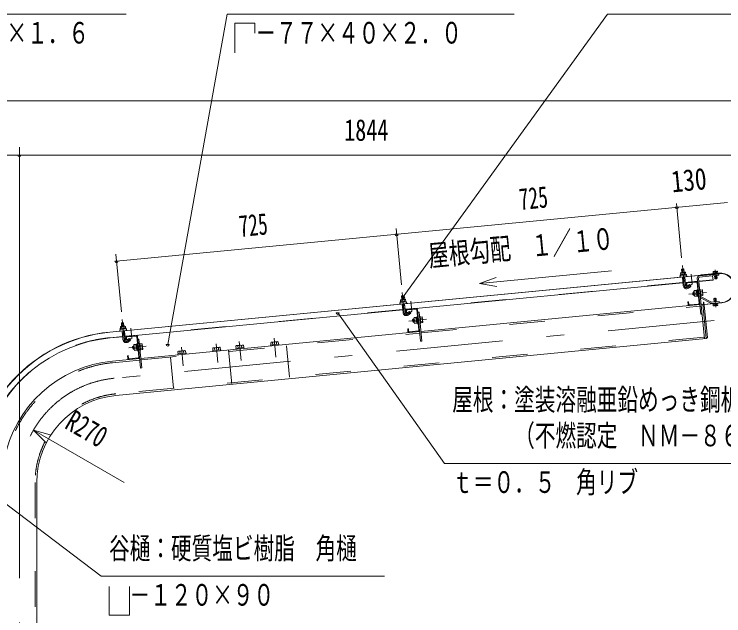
# Model space of a CAD drawing. Units: millimetres, scale not verified. Extents: x -32711 to 32716, y -14700 to 14700.
# Drawn here: x 23071 to 29470, y 6040 to 11466 of the extents above; entities that cross this region are included whole.
import ezdxf
from ezdxf.enums import TextEntityAlignment as Align

# ---------------------------------------------------------------- set-up
doc = ezdxf.new("R2010")
doc.units = ezdxf.units.MM
doc.header["$LTSCALE"] = 80
doc.linetypes.add('USER2', pattern=[10, 4, -6])
doc.linetypes.add('USER3', pattern=[24, 12, -5, 2, -5])
for name, color, linetype, lineweight in [('0-6_2-02BOLD', 7, 'Continuous', 18), ('0-7_2-12HIDDEN', 3, 'USER2', 18), ('0-8_2-22CENTER', 3, 'USER3', 18), ('0-9_2-42THIN', 4, 'Continuous', 18), ('0-A_2-52DIM', 3, 'Continuous', 18)]:
    doc.layers.add(name, color=color, linetype=linetype, lineweight=lineweight)
doc.styles.add('ＭＳ ゴシック', font='')
doc.styles.get('ＭＳ ゴシック').set_extended_font_data('MS Gothic')

msp = doc.modelspace()

# ---------------------------------------------------------------- linework, layer by layer
at = {"layer": '0-6_2-02BOLD'}
for p, q in [((29109.99, 9167.53), (29089.09, 9165.51)), ((23932.69, 8598.56), (29425.74, 9127.48)), ((29367.73, 9120.14), (23932.87, 8596.82)), ((29091.35, 9132.98), (29093.07, 9115.13)), ((29095.98, 9093.97), (29103.38, 9017.1)), ((29115.69, 9117.31), (29113.98, 9135.15)), ((29124.29, 9019.12), (29116.88, 9095.98)), ((29294.39, 8537.81), (29241.58, 9086.36)), ((29241.59, 9086.35), (29257.06, 8925.66)), ((29368.05, 9116.81), (29367.55, 9121.87)), ((29384.67, 9130.92), (29383.5, 9143.09)), ((29385.46, 9118.49), (29384.98, 9123.55)), ((29388.92, 9082.1), (29386.52, 9107.34)), ((29404.79, 9132.83), (29403.62, 9145.01)), ((29405.89, 9125.56), (29406.37, 9120.5)), ((26595.93, 8802.25), (29100.84, 9043.45)), ((29099.6, 9056.39), (29120.5, 9058.41)), ((29121.75, 9045.47), (29233.23, 9056.2)), ((29135.36, 9035.52), (29137.64, 9011.83)), ((29140.4, 9041.63), (29222.62, 9049.55)), ((29228.73, 9044.52), (29246.71, 8857.77)), ((29247.73, 9022.43), (29236.59, 9021.36)), ((29173.17, 9011.27), (29150.95, 8995.42)), ((29197.05, 8931.58), (29194.38, 8959.44)), ((29224.06, 8961.43), (29203.85, 8959.49)), ((29275.64, 8966.4), (29258.91, 8964.79)), ((29206.36, 8933.34), (29226.58, 8935.29)), ((29224.65, 8955.33), (29232.29, 8949.04)), ((29232.96, 8942.07), (29225.32, 8948.36)), ((29353.17, 8858.25), (29258.66, 8908.91)), ((29260.35, 8920.71), (29358.46, 8868.13)), ((29261.42, 8938.64), (29278.16, 8940.25)), ((26565.53, 8889.77), (26567.26, 8871.92)), ((26570.16, 8850.75), (26577.56, 8773.89)), ((26589.88, 8874.1), (26588.16, 8891.95)), ((26598.47, 8775.9), (26591.07, 8852.77)), ((29253.36, 8847.16), (26738.68, 8605.03)), ((29241.68, 8851.66), (29159.45, 8843.75)), ((29289.81, 8852.08), (29288.3, 8867.76)), ((29451.1, 8864.1), (29293.62, 8848.93)), ((29293.8, 8847.2), (29451.27, 8862.35)), ((29384.73, 8838.04), (29383.56, 8850.22)), ((29403.68, 8852.13), (29404.84, 8839.96)), ((24070.11, 8559.04), (26575.02, 8800.24)), ((26573.78, 8813.17), (26594.68, 8815.19)), ((26609.54, 8792.31), (26611.83, 8768.62)), ((26614.59, 8798.41), (26696.8, 8806.34)), ((26647.36, 8768.06), (26625.13, 8752.21)), ((26702.91, 8801.3), (26720.9, 8614.56)), ((26721.91, 8779.21), (26710.77, 8778.14)), ((26675.52, 8716.9), (26668.56, 8716.23)), ((26698.25, 8718.22), (26678.03, 8716.28)), ((26698.84, 8712.12), (26706.48, 8705.82)), ((26707.15, 8698.85), (26699.5, 8705.15)), ((26749.82, 8723.19), (26733.09, 8721.58)), ((24037.46, 8679.1), (24040.41, 8648.4)), ((24039.72, 8646.56), (24041.44, 8628.71)), ((24064.06, 8630.89), (24062.34, 8648.73)), ((26671.24, 8688.36), (26678.2, 8689.04)), ((26680.55, 8690.13), (26700.77, 8692.07)), ((26702.13, 8677.98), (26709.1, 8678.65)), ((26709.33, 8676.2), (26714.91, 8676.74)), ((26735.61, 8695.43), (26752.34, 8697.04)), ((24044.34, 8607.55), (24051.75, 8530.68)), ((24072.65, 8532.69), (24065.25, 8609.56)), ((26727.54, 8603.95), (24212.87, 8361.82)), ((26715.85, 8608.45), (26633.64, 8600.54)), ((24049.21, 8557.03), (23937.73, 8546.29)), ((24047.97, 8569.97), (24068.87, 8571.99)), ((24170.99, 8563.13), (24088.77, 8555.21)), ((24099.32, 8509.01), (24121.54, 8524.85)), ((24195.08, 8371.35), (24177.1, 8558.09)), ((24196.1, 8536.01), (24184.95, 8534.94)), ((24152.22, 8473.07), (24172.43, 8475.01)), ((24174.95, 8448.87), (24154.74, 8446.92)), ((24173.02, 8468.91), (24180.66, 8462.61)), ((24173.7, 8461.94), (24181.33, 8455.64)), ((24205.68, 8494.91), (24200.11, 8494.38)), ((24207.28, 8478.37), (24224.01, 8479.98)), ((24226.52, 8453.84), (24209.79, 8452.22)), ((24878.69, 8454.4), (24880.73, 8433.16)), ((24914.93, 8436.45), (24912.88, 8457.69)), ((25089.77, 8453.29), (25087.73, 8474.52)), ((25121.92, 8477.82), (25123.97, 8456.58)), ((25139.02, 8479.46), (25141.06, 8458.23)), ((25143.45, 8458.46), (25144.12, 8451.49)), ((25403.35, 8483.48), (25401.31, 8504.72)), ((25435.5, 8508.01), (25437.55, 8486.77)), ((25452.6, 8509.66), (25454.65, 8488.42)), ((25457.03, 8488.65), (25457.7, 8481.68)), ((24211.05, 8439.15), (24227.79, 8440.76)), ((24567.19, 8402.97), (24565.14, 8424.21)), ((24599.34, 8427.5), (24601.39, 8406.26)), ((24616.44, 8429.15), (24618.48, 8407.91)), ((24620.87, 8408.14), (24621.53, 8401.17)), ((25003.02, 8437.9), (25032.91, 8127.49)), ((24201.73, 8360.74), (23957.85, 8337.26)), ((24107.82, 8357.33), (24190.04, 8365.25)), ((23274.31, 5778.4), (23274.31, 7241.41))]:
    msp.add_line(p, q, dxfattribs=at)
for points in [[(29112.95, 9136.83), (29109.99, 9167.53), (29108.08, 9169.1), (29090.67, 9167.43), (29089.09, 9165.51), (29092.05, 9134.81)], [(29081.76, 9114.05), (29080.04, 9131.89), (29082.9, 9133.93), (29122.09, 9137.71), (29125.3, 9136.25), (29127.02, 9118.41)], [(29244.53, 9055.7), (29372.74, 9068.04), (29369.12, 9105.66)], [(29246.8, 9105.14), (29423.78, 9122.18), (29424.86, 9111.03), (29247.88, 9093.99)], [(29425.57, 9129.22), (29262.87, 9113.55), (29263.04, 9111.81)], [(29376.32, 9144.18), (29373.45, 9142.14), (29374.6, 9129.96)], [(29376.32, 9144.18), (29410.47, 9147.44), (29413.68, 9145.98), (29414.84, 9133.79)], [(29407.43, 9109.35), (29409.83, 9084.09), (29406.67, 9080.28), (29392.74, 9078.95), (29388.92, 9082.1), (29409.83, 9084.09)], [(29137.64, 9011.83), (29132.07, 9011.29), (29129.78, 9034.98)], [(29138.76, 9012.52), (29160.98, 9028.37), (29173.17, 9011.27)], [(29230.44, 9085.29), (29261.75, 8760.06), (29272.89, 8761.14)], [(29201.34, 8960.11), (29194.38, 8959.44), (29189.64, 8953.72), (29191.33, 8936.29), (29197.05, 8931.58), (29204.02, 8932.25)], [(29227.84, 8922.21), (29207.62, 8920.26), (29204.79, 8924.23), (29200.57, 8968.13), (29202.58, 8972.56), (29222.81, 8974.51)], [(29229.68, 8976.21), (29222.71, 8975.53), (29227.94, 8921.19), (29234.91, 8921.86)], [(29240.72, 8919.96), (29235.15, 8919.42), (29229.44, 8978.64), (29235.02, 8979.18)], [(29257.45, 8921.57), (29263.02, 8922.11), (29257.31, 8981.33), (29251.74, 8980.8)], [(29257.65, 8977.87), (29274.38, 8979.48), (29277.21, 8975.51), (29281.44, 8931.62), (29279.42, 8927.18), (29262.68, 8925.57)], [(26555.94, 8870.83), (26554.22, 8888.68), (26557.09, 8890.72), (26596.28, 8894.5), (26599.48, 8893.04), (26601.2, 8875.19)], [(26584.18, 8924.31), (26582.26, 8925.89), (26564.85, 8924.22), (26563.27, 8922.31)], [(26587.13, 8893.61), (26584.18, 8924.31), (26563.27, 8922.31), (26566.23, 8891.6)], [(29399.42, 8900.95), (29395.61, 8904.1), (29381.67, 8902.77), (29378.52, 8898.96)], [(29381.35, 8869.15), (29378.52, 8898.96), (29399.42, 8900.95), (29402.27, 8871.16)], [(23987.75, 8026.85), (29311.81, 8539.49), (29281.93, 8849.91), (29264.51, 8848.23)], [(29153.34, 8848.78), (29151.06, 8872.47), (29145.48, 8871.94), (29147.77, 8848.25)], [(29281.93, 8849.91), (29293.38, 8840.47), (29321.26, 8550.95), (29311.81, 8539.49)], [(29288.3, 8867.76), (29286.56, 8867.6), (29288.06, 8851.92)], [(29362.44, 8867.33), (29426.63, 8873.51), (29427.71, 8862.35), (29363.51, 8856.18)], [(29373.5, 8849.26), (29374.67, 8837.08), (29377.89, 8835.61), (29412.02, 8838.87), (29414.9, 8840.92), (29413.74, 8853.1)], [(26611.83, 8768.62), (26606.25, 8768.08), (26603.97, 8791.76)], [(26612.94, 8769.31), (26635.16, 8785.15), (26647.36, 8768.06)], [(26708.49, 8801.83), (26735.93, 8516.85), (26747.08, 8517.93), (26721.92, 8779.22)], [(26696.99, 8731.3), (26676.76, 8729.35), (26674.75, 8724.91)], [(26674.75, 8724.91), (26678.98, 8681.02), (26681.81, 8677.05), (26702.02, 8679)], [(26703.87, 8732.99), (26696.89, 8732.32), (26702.13, 8677.98)], [(26709.33, 8676.2), (26703.62, 8735.43), (26709.2, 8735.97)], [(26731.63, 8678.35), (26737.2, 8678.89), (26731.5, 8738.12), (26725.92, 8737.58)], [(26731.83, 8734.65), (26748.57, 8736.27), (26751.39, 8732.3), (26755.62, 8688.4), (26753.6, 8683.97), (26736.87, 8682.35)], [(24030.13, 8627.63), (24028.41, 8645.47), (24031.27, 8647.51), (24070.46, 8651.29), (24073.66, 8649.83), (24075.39, 8631.98)], [(24061.32, 8650.41), (24058.36, 8681.11), (24037.46, 8679.1), (24039.03, 8681.01), (24056.45, 8682.69), (24058.36, 8681.11)], [(26627.52, 8605.57), (26625.25, 8629.25), (26619.67, 8628.72), (26621.95, 8605.03)], [(24083.73, 8549.1), (24086.01, 8525.41), (24080.44, 8524.87), (24078.15, 8548.56)], [(24121.54, 8524.85), (24109.35, 8541.94), (24087.13, 8526.1)], [(24182.68, 8558.63), (24210.12, 8273.65), (24221.26, 8274.72), (24196.1, 8536.01)], [(25386.26, 8481.83), (25384.21, 8503.07), (25389.36, 8506.74), (25446.85, 8512.28), (25452.6, 8509.66)], [(24145.43, 8445.16), (24139.69, 8449.88), (24138.01, 8467.3), (24142.74, 8473.03)], [(24152.39, 8445.83), (24145.43, 8445.16), (24142.74, 8473.03), (24149.71, 8473.7)], [(24171.18, 8488.1), (24150.95, 8486.15), (24148.93, 8481.71), (24153.16, 8437.81), (24155.99, 8433.85), (24176.21, 8435.79)], [(24183.28, 8435.44), (24176.31, 8434.77), (24171.08, 8489.11), (24178.05, 8489.79)], [(24183.39, 8492.76), (24177.81, 8492.23), (24183.51, 8433), (24189.09, 8433.53)], [(24205.68, 8494.91), (24211.39, 8435.68), (24205.82, 8435.15)], [(24227.79, 8440.76), (24229.81, 8445.19), (24225.58, 8489.09), (24222.76, 8493.06), (24206.02, 8491.45)], [(24863.64, 8431.51), (24861.59, 8452.76), (24866.74, 8456.43), (24924.23, 8461.96), (24929.98, 8459.34), (24932.03, 8438.1)], [(25143.45, 8458.46), (25070.29, 8451.41), (25070.96, 8444.44)], [(25072.67, 8451.64), (25070.63, 8472.88), (25075.78, 8476.55), (25133.26, 8482.09), (25139.02, 8479.46)], [(25457.03, 8488.65), (25383.87, 8481.6), (25384.54, 8474.63)], [(24096.13, 8361.83), (24093.86, 8385.51), (24099.43, 8386.05), (24101.72, 8362.36)], [(24620.87, 8408.14), (24547.7, 8401.09), (24548.37, 8394.12)], [(24550.09, 8401.32), (24548.04, 8422.56), (24553.19, 8426.23), (24610.68, 8431.77), (24616.44, 8429.15)], [(24935.09, 8431.36), (24934.42, 8438.33), (24861.25, 8431.28), (24861.92, 8424.32)]]:
    msp.add_lwpolyline(points, dxfattribs=at)
for points in [[(29132.25, 9118.91), (29132.79, 9113.34), (29077.05, 9107.96), (29076.51, 9113.53)], [(29372.94, 9129.8), (29373.48, 9124.22), (29417.04, 9128.38), (29416.5, 9133.95)], [(26606.44, 8875.69), (26606.98, 8870.12), (26551.23, 8864.74), (26550.69, 8870.32)], [(29371.32, 8854.68), (29371.84, 8849.1), (29415.4, 8853.26), (29414.87, 8858.83)], [(26665.51, 8693.08), (26671.24, 8688.36), (26668.56, 8716.23), (26663.83, 8710.5)], [(24080.63, 8632.49), (24024.88, 8627.12), (24025.42, 8621.54), (24081.16, 8626.92)]]:
    msp.add_lwpolyline(points, close=True, dxfattribs=at)
for centre, radius, start, end in [((29081.2, 9101.33), 7, 95.49939, 275.49939), ((29086.49, 9124.17), 10.06, 61.11575, 121.11575), ((29106.11, 9098.38), 37.62, 77.91205, 113.08797), ((29120.44, 9127.44), 10.06, 69.88426, 129.88426), ((29129.98, 9106.03), 7, 275.5002, 95.5002), ((29248.55, 9087.02), 18.2, 95.50003, 185.50002), ((29248.55, 9087.02), 7, 95.50003, 185.50002), ((29379.09, 9136.3), 8.11, 56.9164, 95.44783), ((29396.22, 9116.16), 29.79, 75.61871, 115.27916), ((29409.25, 9139.18), 8.11, 95.44783, 133.99406), ((29438.42, 8995.78), 134.05, 275.50003, 95.50003), ((29438.42, 8995.78), 132.3, 275.50003, 95.50003), ((29140.94, 9036.05), 11.2, 95.49878, 185.49857), ((29140.94, 9036.05), 5.6, 95.49878, 185.4908), ((29223.16, 9043.98), 11.2, 5.5027, 95.5027), ((29223.16, 9043.98), 5.6, 5.5027, 95.5027), ((29133.43, 9019.99), 30.18, 185.5, 305.5), ((29133.43, 9019.99), 9.19, 185.5, 305.5), ((29210.81, 8966.76), 10.07, 185.50095, 226.22777), ((29239.12, 8949.69), 36.61, 164.47554, 206.52635), ((29267.42, 8972.21), 10.07, 324.77412, 5.50095), ((29242.89, 8950.06), 36.61, 344.47554, 26.52635), ((26594.62, 8884.22), 10.06, 69.88426, 129.88426), ((29214.59, 8927.53), 10.07, 144.77412, 185.50095), ((29263.33, 8926.27), 6.3, 226.24097, 241.79402), ((29271.19, 8932.98), 10.07, 5.50095, 46.22777), ((26555.39, 8858.12), 7, 95.49939, 275.49939), ((26560.68, 8880.96), 10.06, 61.11575, 121.11575), ((26580.29, 8855.17), 37.62, 77.91205, 113.08797), ((26604.16, 8862.82), 7, 275.5002, 95.5002), ((29158.92, 8849.32), 11.2, 185.49792, 275.50047), ((29158.92, 8849.32), 5.6, 185.4908, 275.50047), ((29241.14, 8857.23), 5.6, 275.51155, 5.5027), ((29241.14, 8857.23), 11.2, 275.51155, 5.5027), ((29293.29, 8852.42), 5.25, 185.50003, 275.50003), ((29293.29, 8852.42), 3.5, 185.50003, 275.50003), ((29361.77, 8874.3), 18.2, 241.8121, 275.50003), ((29361.77, 8874.3), 7, 241.81552, 275.50003), ((29379.1, 8843.87), 8.11, 275.44783, 313.99406), ((29392.12, 8866.89), 29.79, 255.61871, 295.27916), ((29409.26, 8846.75), 8.11, 236.9164, 275.44783), ((26607.61, 8776.78), 30.18, 185.5, 305.5), ((26607.61, 8776.78), 9.19, 185.5, 305.5), ((26615.12, 8792.84), 11.2, 95.49878, 185.49857), ((26615.12, 8792.84), 5.6, 95.49878, 185.4908), ((26697.34, 8800.76), 11.2, 5.5027, 95.5027), ((26697.34, 8800.76), 5.6, 5.5027, 95.5027), ((26684.99, 8723.55), 10.07, 185.50095, 226.22777), ((26713.31, 8706.48), 36.61, 164.47554, 206.52635), ((26741.6, 8728.99), 10.07, 324.77412, 5.50095), ((26717.07, 8706.84), 36.61, 344.47554, 26.52635), ((24034.86, 8637.75), 10.06, 61.11575, 121.11575), ((24054.48, 8611.96), 37.62, 77.91205, 113.08797), ((24068.8, 8641.02), 10.06, 69.88426, 129.88426), ((26688.77, 8684.32), 10.07, 144.77412, 185.50095), ((26745.38, 8689.77), 10.07, 5.50095, 46.22777), ((24063.37, 7241.41), 1363.42, 95.5, 179.26999), ((24063.37, 7241.41), 1361.67, 95.49997, 179.26906), ((24029.57, 8614.91), 7, 95.49939, 275.49939), ((24078.35, 8619.61), 7, 275.5002, 95.5002), ((26633.1, 8606.11), 11.2, 185.49792, 275.50047), ((26633.1, 8606.11), 5.6, 185.4908, 275.50047), ((26715.32, 8614.02), 5.6, 275.51155, 5.5027), ((26715.32, 8614.02), 11.2, 275.51155, 5.5027), ((24063.37, 7241.41), 1310.92, 95.5, 163.56755), ((24081.8, 8533.58), 30.18, 185.5, 305.5), ((24081.8, 8533.58), 9.19, 185.5, 305.5), ((24089.3, 8549.63), 11.2, 95.49878, 185.49857), ((24089.3, 8549.63), 5.6, 95.49878, 185.4908), ((24171.52, 8557.56), 11.2, 5.5027, 95.5027), ((24171.52, 8557.56), 5.6, 5.5027, 95.5027), ((25445.02, 8498.8), 13.24, 95.5, 135.93115), ((24159.18, 8480.34), 10.07, 185.50095, 226.22777), ((24187.49, 8463.27), 36.61, 164.47554, 206.52635), ((24162.96, 8441.12), 10.07, 144.77412, 185.50095), ((24215.78, 8485.79), 10.07, 324.77412, 5.50095), ((24191.25, 8463.63), 36.61, 344.47554, 26.52635), ((24219.57, 8446.56), 10.07, 5.50095, 46.22777), ((24871.11, 8443.54), 13.24, 55.07169, 95.5), ((24900.11, 8411.19), 48.23, 74.6357, 116.3643), ((24922.4, 8448.48), 13.24, 95.5, 135.93115), ((25080.14, 8463.66), 13.24, 55.07169, 95.5), ((25109.14, 8431.31), 48.23, 74.6357, 116.3643), ((25131.43, 8468.61), 13.24, 95.5, 135.93115), ((25393.73, 8493.86), 13.24, 55.07169, 95.5), ((25422.73, 8461.5), 48.23, 74.6357, 116.3643), ((24557.56, 8413.35), 13.24, 55.07169, 95.5), ((24586.56, 8381), 48.23, 74.6357, 116.3643), ((24608.85, 8418.29), 13.24, 95.5, 135.93115), ((24063.37, 7241.41), 1100.92, 95.49995, 169.34677), ((24107.29, 8362.9), 11.2, 185.49792, 275.50047), ((24107.29, 8362.9), 5.6, 185.4908, 275.50047), ((24189.51, 8370.82), 5.6, 275.51155, 5.5027), ((24189.51, 8370.82), 11.2, 275.51155, 5.5027), ((24063.37, 7241.41), 789.08, 95.49997, 180)]:
    msp.add_arc(centre, radius, start, end, dxfattribs=at)
at = {"layer": '0-7_2-12HIDDEN'}
for p, q in [((29100.68, 9045.19), (26595.77, 8803.99)), ((29121.58, 9047.2), (29233.07, 9057.93)), ((29244.37, 9057.44), (29372.57, 9069.78)), ((26740.1, 8590.39), (29254.77, 8832.53)), ((26574.86, 8801.98), (24069.95, 8560.79)), ((24214.29, 8347.18), (26728.95, 8589.32)), ((24049.04, 8558.77), (23937.56, 8548.04)), ((29292.99, 8552.44), (23986.34, 8041.48)), ((25527.01, 8473.58), (25554.09, 8192.43)), ((23959.26, 8322.63), (24203.14, 8346.11)), ((24508.92, 8091.8), (24481.84, 8372.95)), ((23259.61, 7241.41), (23259.61, 5778.4))]:
    msp.add_line(p, q, dxfattribs=at)
for radius, start, end in [(1312.67, 95.5, 163.57619), (1086.22, 95.49997, 169.33789), (803.77, 95.49997, 180)]:
    msp.add_arc((24063.37, 7241.41), radius, start, end, dxfattribs=at)
at = {"layer": '0-8_2-22CENTER'}
for p, q in [((29096.46, 9198.43), (29113.83, 9018.11)), ((29400.12, 9075.79), (29391.97, 9160.43)), ((29183.19, 9028.17), (29174.27, 9120.84)), ((29144.86, 9003.97), (29178.34, 9027.84)), ((26570.65, 8955.22), (26588.02, 8774.89)), ((29314.17, 8956.92), (29155.65, 8941.64)), ((29388.22, 8907.27), (29396.37, 8822.63)), ((26657.37, 8784.95), (26648.45, 8877.63)), ((26619.04, 8760.76), (26652.52, 8784.63)), ((29383.97, 8703.08), (23972.8, 8182.06)), ((24062.2, 8531.69), (24044.84, 8712.01)), ((26629.83, 8698.43), (26788.35, 8713.71)), ((24131.56, 8541.75), (24122.64, 8634.42)), ((24126.7, 8541.42), (24093.23, 8517.56)), ((25101.16, 8514.16), (25117.61, 8343.44)), ((25431.19, 8373.64), (25414.75, 8544.35)), ((24104.02, 8455.23), (24262.54, 8470.5)), ((24578.58, 8463.84), (24595.02, 8293.13)), ((24908.57, 8323.32), (24892.13, 8494.03)), ((23118.38, -1302.1), (23118.38, 7241.41))]:
    msp.add_line(p, q, dxfattribs=at)
for centre, radius, start, end in [((29133.43, 9019.99), 19.69, 185.5, 305.5), ((26607.61, 8776.78), 19.69, 185.5, 305.5), ((24081.8, 8533.58), 19.69, 185.5, 305.5), ((24063.37, 7241.41), 945, 95.49997, 180)]:
    msp.add_arc(centre, radius, start, end, dxfattribs=at)
at = {"layer": '0-9_2-42THIN'}
for p, q in [((29093.78, 9134.98), (29090.66, 9167.43)), ((29108.08, 9169.1), (29111.21, 9136.66)), ((29118.76, 9058.23), (29115.14, 9095.81)), ((29387.76, 9123.82), (29388.24, 9118.76)), ((29389.31, 9107.61), (29391.98, 9079.58)), ((29403.57, 9120.23), (29403.09, 9125.3)), ((29407.3, 9081.04), (29404.63, 9109.08)), ((29121.13, 9051.9), (29118.76, 9058.23)), ((26567.97, 8891.76), (26564.85, 8924.21)), ((26582.26, 8925.89), (26585.39, 8893.45)), ((29201.68, 8956.64), (29191.22, 8955.63)), ((29193.23, 8934.73), (29203.69, 8935.74)), ((29384.15, 8869.42), (29381.04, 8902.01)), ((29396.37, 8903.48), (29399.47, 8870.9)), ((26675.86, 8713.42), (26665.41, 8712.41)), ((24042.15, 8648.56), (24039.03, 8681.01)), ((24056.45, 8682.69), (24059.57, 8650.24)), ((26667.42, 8691.51), (26677.87, 8692.52)), ((24046.09, 8607.71), (24049.71, 8570.13)), ((24067.13, 8571.82), (24063.51, 8609.39)), ((24049.71, 8570.14), (24048.59, 8563.47)), ((24069.5, 8565.49), (24067.13, 8571.82)), ((24150.04, 8470.21), (24139.59, 8469.2)), ((24141.61, 8448.3), (24152.05, 8449.31))]:
    msp.add_line(p, q, dxfattribs=at)
for points in [[(29097.72, 9094.14), (29101.34, 9056.56), (29100.22, 9049.88)], [(26571.91, 8850.92), (26575.52, 8813.35), (26574.41, 8806.68)], [(26595.31, 8808.69), (26592.94, 8815.02), (26589.32, 8852.59)]]:
    msp.add_lwpolyline(points, dxfattribs=at)
at = {"layer": '0-A_2-52DIM'}
for p, q in [((21070.89, 11465.9), (24080.88, 11465.9)), ((28420.88, 11465.9), (26578.88, 8917.86)), ((28420.88, 11465.9), (31220.88, 11465.9)), ((25060.89, 11383.92), (25060.89, 11115.9)), ((29572.37, 10685.45), (15509.39, 10685.45)), ((23118.37, 10265.45), (23118.37, 7277.93)), ((23118.38, 7277.93), (23118.38, 10265.45)), ((15509.39, 10195.45), (29572.37, 10195.45)), ((23132.38, 10195.45), (23104.38, 10195.45)), ((23132.39, 10195.45), (23104.39, 10195.45)), ((23994.24, 9237.56), (29502.26, 9767.92)), ((29042.66, 9757.32), (29089.76, 9268.11)), ((29059.87, 9723.97), (29031.87, 9723.97)), ((26534.05, 9480.76), (26506.05, 9480.76)), ((26563.95, 9024.9), (26515.02, 9533.02)), ((24038.13, 8781.69), (23988.16, 9300.62)), ((24008.24, 9237.55), (23980.24, 9237.55)), ((27268.33, 9035.89), (28457.74, 9150.42)), ((26592.88, 8917.86), (26564.88, 8917.86)), ((26002.48, 8772.44), (25974.48, 8772.44)), ((24469.29, 8486.06), (24441.29, 8486.06)), ((23397.11, 7673.14), (23244.98, 7713.91))]:
    msp.add_line(p, q, dxfattribs=at)
for points in [[(24455.29, 8486.06), (24990.89, 11465.9), (27580.89, 11465.9)], [(25060.89, 11383.92), (25241.18, 11383.92), (25241.18, 11293.77)], [(27415.85, 9091.05), (27268.33, 9035.89), (27423.67, 9009.89)], [(25988.48, 8772.44), (26950.87, 7412.9), (30590.87, 7412.9)], [(24063.37, 7241.41), (23244.98, 7713.91), (23356.35, 7602.54)], [(22767.69, 7220.38), (23856.24, 6396.09), (26411.24, 6396.09)], [(24110.54, 6303.61), (24110.54, 6046.09), (23926.24, 6046.09), (23926.24, 6303.61)]]:
    msp.add_lwpolyline(points, dxfattribs=at)
for centre in [(23118.38, 10195.45), (23118.39, 10195.45), (29045.87, 9723.97), (26520.05, 9480.76), (23994.24, 9237.55), (26578.88, 8917.86), (25988.48, 8772.44), (24455.29, 8486.06)]:
    msp.add_arc(centre, 14, 180, 0, dxfattribs=at)

# ---------------------------------------------------------------- texts
at = {"layer": '0-A_2-52DIM', "color": 7, "style": 'ＭＳ ゴシック'}
for s, width, p in [('\u3000－６０×３０×１０×１．６', 0.7, (21140.88, 11142.5)), ('\u3000－７７×４０×２．０', 0.7, (25060.89, 11142.5)), ('1844', 0.75, (26047.1, 10265.45)), ('屋根：塗装溶融亜鉛めっき鋼板', 0.7, (27020.87, 7834.19)), ('\u3000\u3000\u3000（不燃認定\u3000ＮＭ－８６９７）', 0.7, (27020.88, 7509.51)), ('ｔ＝０．５\u3000角リブ', 0.7, (27020.87, 7089.5)), ('谷樋：硬質塩ビ樹脂\u3000角樋', 0.7, (23926.24, 6492.69)), ('\u3000－１２０×９０', 0.7, (23926.24, 6072.69))]:
    msp.add_text(s, height=195, dxfattribs=dict(at, width=width)).set_placement(p, align=Align.BOTTOM_LEFT)
for s, rotation, width, p in [('130', 5.5, 0.8, (29011.29, 9800.11)), ('725', 5.5, 0.65, (27638.96, 9641.24)), ('725', 5.499, 0.65, (25113.14, 9398.04)), ('屋根勾配\u3000１／１０', 5.5, 0.7, (26820.62, 9130.44)), ('R270', 330, 0.7, (23487.27, 7685.56))]:
    msp.add_text(s, height=195, rotation=rotation, dxfattribs=dict(at, width=width)).set_placement(p, align=Align.BOTTOM_LEFT)

doc.saveas('drawing.dxf')
